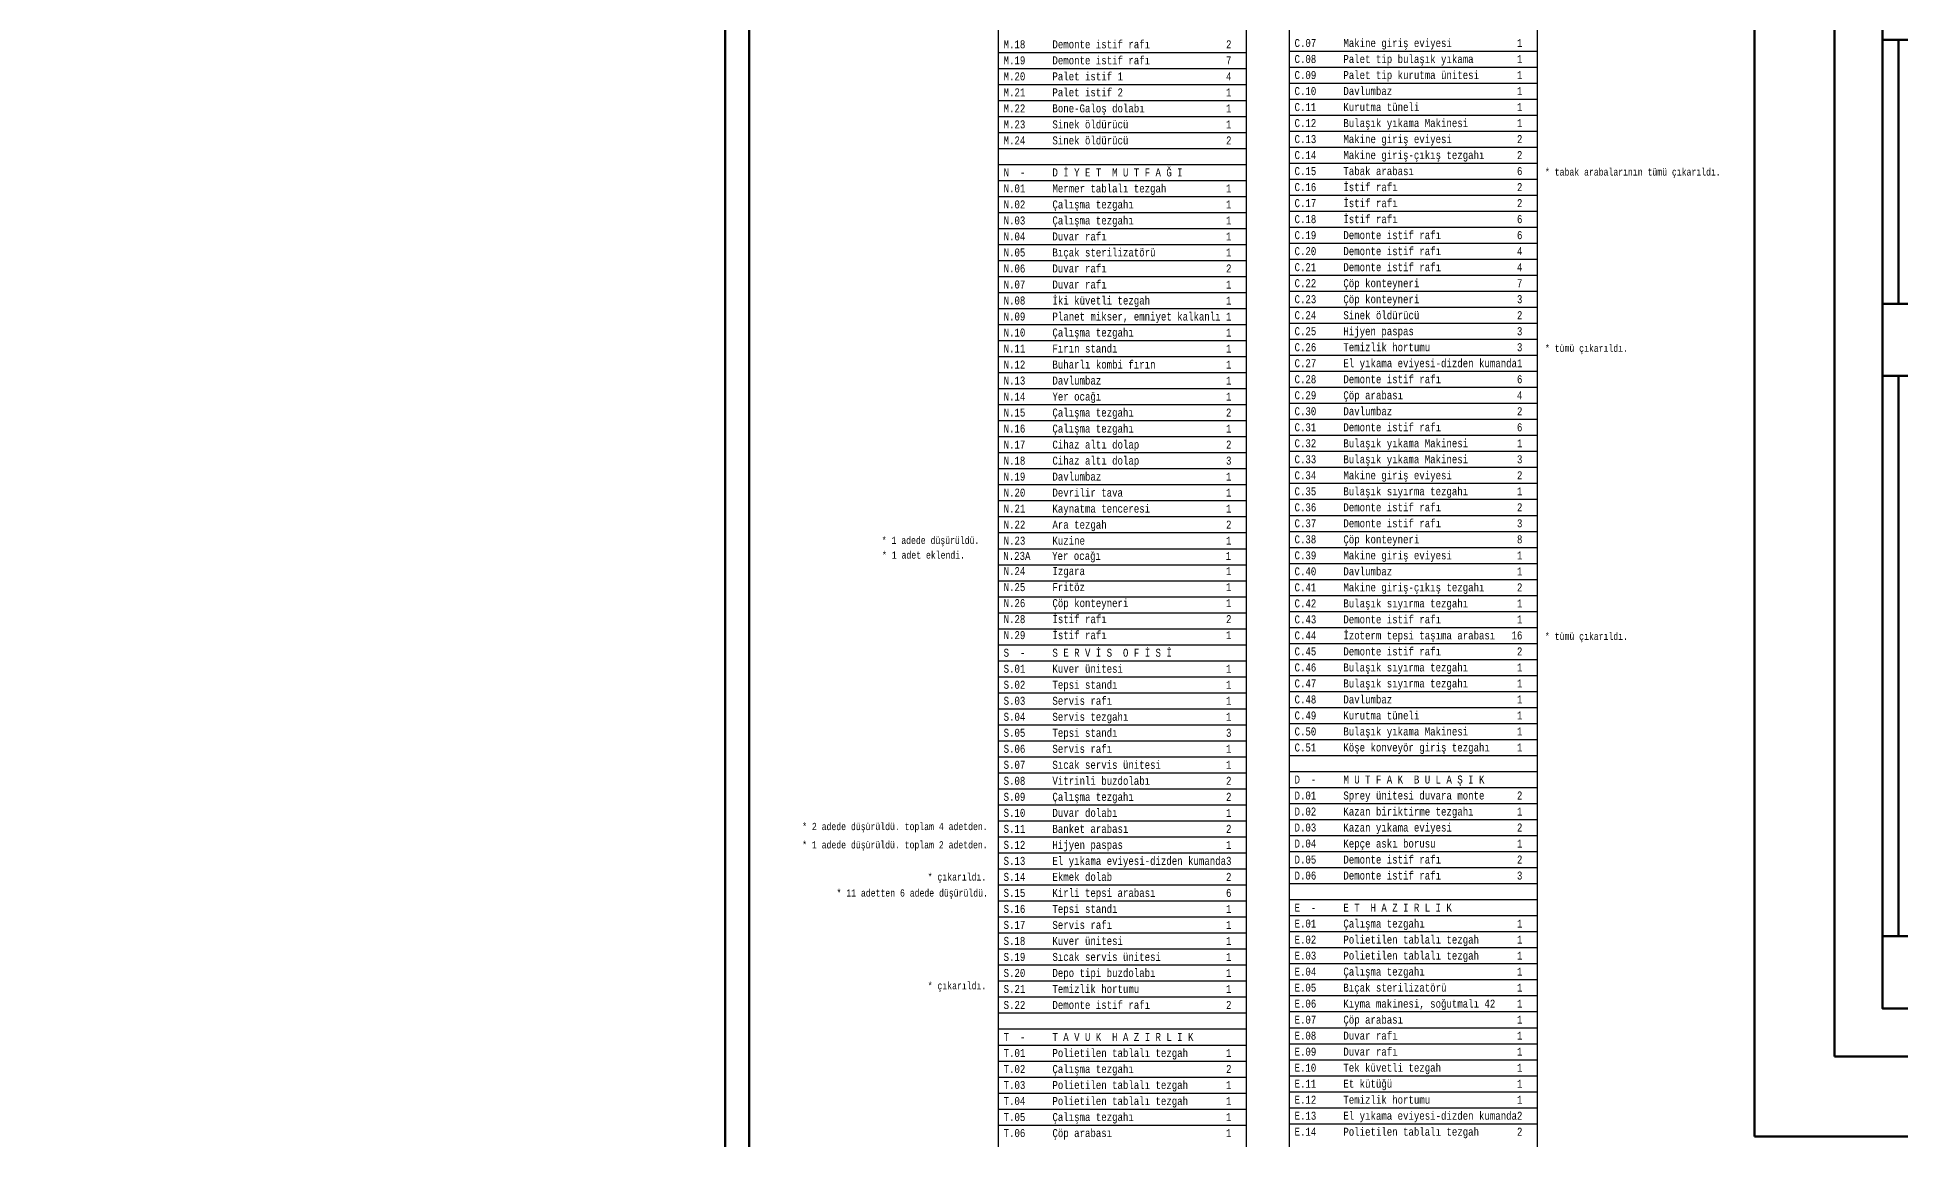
# Model space of a CAD drawing. Extents: x -228812 to 45006, y -308075 to -42938.
# Drawn here: x 27892 to 30221, y -47896 to -46518 of the extents above; entities that cross this region are included whole.
import ezdxf

# ---------------------------------------------------------------- set-up
doc = ezdxf.new("R2010")
doc.units = 0
doc.header["$LTSCALE"] = 20
doc.linetypes.add('( Hidden )', pattern=[0.375, 0.25, -0.125])
doc.linetypes.add('DOT', pattern=[0.25, 0, -0.25])
doc.layers.get('0').update_dxf_attribs({"linetype": 'CONTINUOUS', "lineweight": 15})
doc.layers.get('DEFPOINTS').update_dxf_attribs({"linetype": 'CONTINUOUS'})
for name, color, linetype in [('BL-C', 140, 'CONTINUOUS'), ('BL-D', 180, 'CONTINUOUS'), ('BL-E', 32, 'CONTINUOUS'), ('BL-M', 62, 'CONTINUOUS'), ('BL-N', 30, 'CONTINUOUS'), ('BL-S', 42, 'CONTINUOUS'), ('BL-T', 23, 'CONTINUOUS'), ('BL-Z', 117, 'CONTINUOUS'), ('KIRIS', 9, 'DOT')]:
    doc.layers.add(name, color=color, linetype=linetype)
doc.layers.add('DUVAR', color=7, linetype='CONTINUOUS', lineweight=60)
doc.layers.add('KOLON', color=7, linetype='CONTINUOUS', lineweight=50)
doc.styles.add('antet', font='monos.ttf', dxfattribs={"width": 0.8})

# ---------------------------------------------------------------- blocks, each defined once
blk = doc.blocks.new('KOLON90')
at = {"layer": 'KOLON', "color": 4}
blk.add_lwpolyline([(-45, 45), (45, 45), (45, -45), (-45, -45)], close=True, dxfattribs=at)

msp = doc.modelspace()

# ---------------------------------------------------------------- linework, layer by layer
at = {"layer": 'BL-C', "linetype": 'Continuous'}
for points in [[(29456.536, -46535.597), (29766.536, -46535.597)], [(29456.536, -46555.597), (29766.536, -46555.597)], [(29456.536, -46575.597), (29766.536, -46575.597)], [(29456.536, -46595.597), (29766.536, -46595.597)], [(29456.536, -46615.597), (29766.536, -46615.597)], [(29456.536, -46635.597), (29766.536, -46635.597)], [(29456.536, -46655.597), (29766.536, -46655.597)], [(29456.536, -46675.597), (29766.536, -46675.597)], [(29456.536, -46695.597), (29766.536, -46695.597)], [(29456.536, -46715.597), (29766.536, -46715.597)], [(29456.536, -46735.597), (29766.536, -46735.597)], [(29456.536, -46755.597), (29766.536, -46755.597)], [(29456.536, -46775.597), (29766.536, -46775.597)], [(29456.536, -46795.597), (29766.536, -46795.597)], [(29456.536, -46815.597), (29766.536, -46815.597)], [(29456.536, -46835.597), (29766.536, -46835.597)], [(29456.536, -46855.597), (29766.536, -46855.597)], [(29456.536, -46875.597), (29766.536, -46875.597)], [(29456.536, -46895.597), (29766.536, -46895.597)], [(29456.536, -46915.597), (29766.536, -46915.597)], [(29456.536, -46935.597), (29766.536, -46935.597)], [(29456.536, -46955.597), (29766.536, -46955.597)], [(29456.536, -46975.597), (29766.536, -46975.597)], [(29456.536, -46995.597), (29766.536, -46995.597)], [(29456.536, -47015.597), (29766.536, -47015.597)], [(29456.536, -47035.597), (29766.536, -47035.597)], [(29456.536, -47055.597), (29766.536, -47055.597)], [(29456.536, -47075.597), (29766.536, -47075.597)], [(29456.536, -47095.597), (29766.536, -47095.597)], [(29456.536, -47115.597), (29766.536, -47115.597)], [(29456.536, -47135.597), (29766.536, -47135.597)], [(29456.536, -47155.597), (29766.536, -47155.597)], [(29456.536, -47175.597), (29766.536, -47175.597)], [(29456.536, -47195.597), (29766.536, -47195.597)], [(29456.536, -47215.597), (29766.536, -47215.597)], [(29456.536, -47235.597), (29766.536, -47235.597)], [(29456.536, -47255.597), (29766.536, -47255.597)], [(29456.536, -47275.597), (29766.536, -47275.597)], [(29456.536, -47295.597), (29766.536, -47295.597)], [(29456.536, -47315.597), (29766.536, -47315.597)], [(29456.536, -47335.597), (29766.536, -47335.597)], [(29456.536, -47355.597), (29766.536, -47355.597)], [(29456.536, -47375.597), (29766.536, -47375.597)], [(29456.536, -47395.597), (29766.536, -47395.597)], [(29456.536, -47415.597), (29766.536, -47415.597)], [(29456.536, -47435.597), (29766.536, -47435.597)]]:
    msp.add_lwpolyline(points, dxfattribs=at)
at = {"layer": 'BL-D', "linetype": 'Continuous'}
for points in [[(29456.536, -47455.597), (29766.536, -47455.597)], [(29456.536, -47475.597), (29766.536, -47475.597)], [(29456.536, -47495.597), (29766.536, -47495.597)], [(29456.536, -47515.597), (29766.536, -47515.597)], [(29456.536, -47535.597), (29766.536, -47535.597)], [(29456.536, -47555.597), (29766.536, -47555.597)], [(29456.536, -47575.597), (29766.536, -47575.597)], [(29456.536, -47595.597), (29766.536, -47595.597)]]:
    msp.add_lwpolyline(points, dxfattribs=at)
at = {"layer": 'BL-E', "linetype": 'Continuous'}
for points in [[(29456.536, -47615.597), (29766.536, -47615.597)], [(29456.536, -47635.597), (29766.536, -47635.597)], [(29456.536, -47655.597), (29766.536, -47655.597)], [(29456.536, -47675.597), (29766.536, -47675.597)], [(29456.536, -47695.597), (29766.536, -47695.597)], [(29456.536, -47715.597), (29766.536, -47715.597)], [(29456.536, -47735.597), (29766.536, -47735.597)], [(29456.536, -47755.597), (29766.536, -47755.597)], [(29456.536, -47775.597), (29766.536, -47775.597)], [(29456.536, -47795.597), (29766.536, -47795.597)], [(29456.536, -47815.597), (29766.536, -47815.597)], [(29456.536, -47835.597), (29766.536, -47835.597)], [(29456.536, -47855.597), (29766.536, -47855.597)], [(29456.536, -47875.597), (29766.536, -47875.597)]]:
    msp.add_lwpolyline(points, dxfattribs=at)
at = {"layer": 'BL-M', "linetype": 'Continuous'}
for points in [[(29092.991, -46537.248), (29402.991, -46537.248)], [(29092.991, -46557.248), (29402.991, -46557.248)], [(29092.991, -46577.248), (29402.991, -46577.248)], [(29092.991, -46597.248), (29402.991, -46597.248)], [(29092.991, -46617.248), (29402.991, -46617.248)], [(29092.991, -46637.248), (29402.991, -46637.248)], [(29092.991, -46657.248), (29402.991, -46657.248)], [(29092.991, -46677.248), (29402.991, -46677.248)]]:
    msp.add_lwpolyline(points, dxfattribs=at)
at = {"layer": 'BL-N', "linetype": 'Continuous'}
for points in [[(29092.991, -46697.248), (29402.991, -46697.248)], [(29092.991, -46717.248), (29402.991, -46717.248)], [(29092.991, -46737.248), (29402.991, -46737.248)], [(29092.991, -46757.248), (29402.991, -46757.248)], [(29092.991, -46777.248), (29402.991, -46777.248)], [(29092.991, -46797.248), (29402.991, -46797.248)], [(29092.991, -46817.248), (29402.991, -46817.248)], [(29092.991, -46837.248), (29402.991, -46837.248)], [(29092.991, -46857.248), (29402.991, -46857.248)], [(29092.991, -46877.248), (29402.991, -46877.248)], [(29092.991, -46897.248), (29402.991, -46897.248)], [(29092.991, -46917.248), (29402.991, -46917.248)], [(29092.991, -46937.248), (29402.991, -46937.248)], [(29092.991, -46957.248), (29402.991, -46957.248)], [(29092.991, -46977.248), (29402.991, -46977.248)], [(29092.991, -46997.248), (29402.991, -46997.248)], [(29092.991, -47017.248), (29402.991, -47017.248)], [(29092.991, -47037.248), (29402.991, -47037.248)], [(29092.991, -47057.248), (29402.991, -47057.248)], [(29092.991, -47077.248), (29402.991, -47077.248)], [(29092.991, -47097.248), (29402.991, -47097.248)], [(29092.991, -47117.248), (29402.991, -47117.248)], [(29092.991, -47137.248), (29402.991, -47137.248)], [(29092.991, -47157.248), (29402.991, -47157.248)], [(29092.991, -47177.248), (29402.991, -47177.248)], [(29092.991, -47197.248), (29402.991, -47197.248)], [(29092.991, -47217.248), (29402.991, -47217.248)], [(29092.991, -47237.248), (29402.991, -47237.248)], [(29092.991, -47257.248), (29402.991, -47257.248)], [(29092.991, -47277.248), (29402.991, -47277.248)]]:
    msp.add_lwpolyline(points, dxfattribs=at)
at = {"layer": 'BL-S', "linetype": 'Continuous'}
for points in [[(29092.991, -47297.248), (29402.991, -47297.248)], [(29092.991, -47317.248), (29402.991, -47317.248)], [(29092.991, -47337.248), (29402.991, -47337.248)], [(29092.991, -47357.248), (29402.991, -47357.248)], [(29092.991, -47377.248), (29402.991, -47377.248)], [(29092.991, -47397.248), (29402.991, -47397.248)], [(29092.991, -47417.248), (29402.991, -47417.248)], [(29092.991, -47437.248), (29402.991, -47437.248)], [(29092.991, -47457.248), (29402.991, -47457.248)], [(29092.991, -47477.248), (29402.991, -47477.248)], [(29092.991, -47497.248), (29402.991, -47497.248)], [(29092.991, -47517.248), (29402.991, -47517.248)], [(29092.991, -47537.248), (29402.991, -47537.248)], [(29092.991, -47557.248), (29402.991, -47557.248)], [(29092.991, -47577.248), (29402.991, -47577.248)], [(29092.991, -47597.248), (29402.991, -47597.248)], [(29092.991, -47617.248), (29402.991, -47617.248)], [(29092.991, -47637.248), (29402.991, -47637.248)], [(29092.991, -47657.248), (29402.991, -47657.248)], [(29092.991, -47677.248), (29402.991, -47677.248)], [(29092.991, -47697.248), (29402.991, -47697.248)], [(29092.991, -47717.248), (29402.991, -47717.248)], [(29092.991, -47737.248), (29402.991, -47737.248)], [(29092.991, -47757.248), (29402.991, -47757.248)]]:
    msp.add_lwpolyline(points, dxfattribs=at)
at = {"layer": 'BL-T', "linetype": 'Continuous'}
for points in [[(29092.991, -47777.248), (29402.991, -47777.248)], [(29092.991, -47797.248), (29402.991, -47797.248)], [(29092.991, -47817.248), (29402.991, -47817.248)], [(29092.991, -47837.248), (29402.991, -47837.248)], [(29092.991, -47857.248), (29402.991, -47857.248)], [(29092.991, -47877.248), (29402.991, -47877.248)]]:
    msp.add_lwpolyline(points, dxfattribs=at)
at = {"layer": 'BL-Z', "linetype": 'Continuous'}
for p, q in [((29092.991, -45376.865), (29092.991, -48760.094)), ((29402.991, -45377.762), (29402.991, -48760.094)), ((29456.536, -45375.597), (29456.536, -48457.704)), ((29766.536, -45375.597), (29766.536, -48455.597))]:
    msp.add_line(p, q, dxfattribs=at)
at = {"layer": 'DEFPOINTS', "color": 7, "linetype": '( Hidden )'}
for p, q in [((30197.874, -44941.5), (30197.874, -47731.5)), ((30197.874, -47731.5), (30792.874, -47731.5))]:
    msp.add_line(p, q, dxfattribs=at)
at = {"layer": 'DUVAR', "color": 2, "linetype": 'ByBlock', "ltscale": 0.5}
for p, q in [((28751.977, -49363.099), (28751.977, -43016.663)), ((28781.977, -49333.099), (28781.977, -43046.663))]:
    msp.add_line(p, q, dxfattribs=at)
at = {"layer": 'DUVAR', "color": 2, "ltscale": 0.5}
for p, q in [((30197.874, -46521.5), (30197.874, -46851.5)), ((30217.874, -46521.5), (30217.874, -46851.5)), ((30197.874, -46941.5), (30197.874, -47641.5)), ((30217.874, -46941.5), (30217.874, -47641.5, 0))]:
    msp.add_line(p, q, dxfattribs=at)
at = {"layer": 'KIRIS', "color": 251}
for p, q in [((30197.874, -46521.5), (30197.874, -46851.5)), ((30197.874, -46941.5), (30197.874, -47641.5))]:
    msp.add_line(p, q, dxfattribs=at)
at = {"layer": 'KOLON', "color": 4, "ltscale": 5}
for p, q in [((30137.874, -45001.5), (30137.874, -47791.5)), ((30037.865, -47891.5), (30037.865, -45051.5)), ((30137.874, -47791.5), (30732.874, -47791.5)), ((30632.875, -47891.5), (30037.865, -47891.5))]:
    msp.add_line(p, q, dxfattribs=at)

# ---------------------------------------------------------------- block references
at = {"layer": 'KOLON', "color": 1}
for p in [(30242.874, -46476.5), (30242.874, -46896.5), (30242.874, -47686.5)]:
    msp.add_blockref('KOLON90', p, dxfattribs=at)

# ---------------------------------------------------------------- texts
at = {"color": 2, "linetype": 'Continuous', "char_height": 9, "width": 261.65231, "attachment_point": 1, "style": 'antet'}
for s, insert in [('* tabak arabalarının tümü çıkarıldı.', (29776.213, -46682.162)), ('* tümü çıkarıldı.', (29776.213, -46902.336)), ('* 1 adede düşürüldü.', (28947.485, -47142.333)), ('* 1 adet eklendi.', (28947.838, -47160.707)), ('* tümü çıkarıldı.', (29776.213, -47262.176)), ('* 2 adede düşürüldü. toplam 4 adetden.', (28848.015, -47499.795)), ('* 1 adede düşürüldü. toplam 2 adetden.', (28848.015, -47522.688)), ('* çıkarıldı.', (29004.919, -47562.794)), ('* 11 adetten 6 adede düşürüldü.', (28890.976, -47582.85)), ('* çıkarıldı.', (29004.919, -47698.652))]:
    msp.add_mtext(s, dxfattribs=dict(at, insert=insert))
at = {"layer": 'BL-C', "linetype": 'Continuous', "style": 'antet', "width": 0.8}
for s, p in [(' C.07     Makine giriş eviyesi            1', (29456.536, -46530.597)), (' C.08     Palet tip bulaşık yıkama        1', (29456.536, -46550.597)), (' C.09     Palet tip kurutma ünitesi       1', (29456.536, -46570.597)), (' C.10     Davlumbaz                       1', (29456.536, -46590.597)), (' C.11     Kurutma tüneli                  1', (29456.536, -46610.597)), (' C.12     Bulaşık yıkama Makinesi         1', (29456.536, -46630.597)), (' C.13     Makine giriş eviyesi            2', (29456.536, -46650.597)), (' C.14     Makine giriş-çıkış tezgahı      2', (29456.536, -46670.597)), (' C.16     İstif rafı                      2', (29456.536, -46710.597)), (' C.17     İstif rafı                      2', (29456.536, -46730.597)), (' C.18     İstif rafı                      6', (29456.536, -46750.597)), (' C.19     Demonte istif rafı              6', (29456.536, -46770.597)), (' C.20     Demonte istif rafı              4', (29456.536, -46790.597)), (' C.21     Demonte istif rafı              4', (29456.536, -46810.597)), (' C.22     Çöp konteyneri                  7', (29456.536, -46830.597)), (' C.23     Çöp konteyneri                  3', (29456.536, -46850.597)), (' C.24     Sinek öldürücü                  2', (29456.536, -46870.597)), (' C.25     Hijyen paspas                   3', (29456.536, -46890.597)), (' C.27     El yıkama eviyesi-dizden kumanda1', (29456.536, -46930.597)), (' C.28     Demonte istif rafı              6', (29456.536, -46950.597)), (' C.29     Çöp arabası                     4', (29456.536, -46970.597)), (' C.30     Davlumbaz                       2', (29456.536, -46990.597)), (' C.31     Demonte istif rafı              6', (29456.536, -47010.597)), (' C.32     Bulaşık yıkama Makinesi         1', (29456.536, -47030.597)), (' C.33     Bulaşık yıkama Makinesi         3', (29456.536, -47050.597)), (' C.34     Makine giriş eviyesi            2', (29456.536, -47070.597)), (' C.35     Bulaşık sıyırma tezgahı         1', (29456.536, -47090.597)), (' C.36     Demonte istif rafı              2', (29456.536, -47110.597)), (' C.37     Demonte istif rafı              3', (29456.536, -47130.597)), (' C.38     Çöp konteyneri                  8', (29456.536, -47150.597)), (' C.39     Makine giriş eviyesi            1', (29456.536, -47170.597)), (' C.40     Davlumbaz                       1', (29456.536, -47190.597)), (' C.41     Makine giriş-çıkış tezgahı      2', (29456.536, -47210.597)), (' C.42     Bulaşık sıyırma tezgahı         1', (29456.536, -47230.597)), (' C.43     Demonte istif rafı              1', (29456.536, -47250.597)), (' C.45     Demonte istif rafı              2', (29456.536, -47290.597)), (' C.46     Bulaşık sıyırma tezgahı         1', (29456.536, -47310.597)), (' C.47     Bulaşık sıyırma tezgahı         1', (29456.536, -47330.597)), (' C.48     Davlumbaz                       1', (29456.536, -47350.597)), (' C.49     Kurutma tüneli                  1', (29456.536, -47370.597)), (' C.50     Bulaşık yıkama Makinesi         1', (29456.536, -47390.597)), (' C.51     Köşe konveyör giriş tezgahı     1', (29456.536, -47410.597))]:
    msp.add_text(s, height=10, dxfattribs=at).set_placement(p)
at = {"layer": 'BL-C', "color": 2, "linetype": 'Continuous', "style": 'antet', "width": 0.8}
for s, p in [(' C.15     Tabak arabası                   6', (29456.536, -46690.597)), (' C.26     Temizlik hortumu                3', (29456.536, -46910.597)), (' C.44     İzoterm tepsi taşıma arabası   16', (29456.536, -47270.597))]:
    msp.add_text(s, height=10, dxfattribs=at).set_placement(p)
at = {"layer": 'BL-D', "linetype": 'Continuous', "style": 'antet', "width": 0.8}
for s, p in [(' D  -     M U T F A K  B U L A Ş I K', (29456.536, -47450.597)), (' D.01     Sprey ünitesi duvara monte      2', (29456.536, -47470.597)), (' D.02     Kazan biriktirme tezgahı        1', (29456.536, -47490.597)), (' D.03     Kazan yıkama eviyesi            2', (29456.536, -47510.597)), (' D.04     Kepçe askı borusu               1', (29456.536, -47530.597)), (' D.05     Demonte istif rafı              2', (29456.536, -47550.597)), (' D.06     Demonte istif rafı              3', (29456.536, -47570.597))]:
    msp.add_text(s, height=10, dxfattribs=at).set_placement(p)
at = {"layer": 'BL-E', "linetype": 'Continuous', "style": 'antet', "width": 0.8}
for s, p in [(' E  -     E T  H A Z I R L I K', (29456.536, -47610.597)), (' E.01     Çalışma tezgahı                 1', (29456.536, -47630.597)), (' E.02     Polietilen tablalı tezgah       1', (29456.536, -47650.597)), (' E.03     Polietilen tablalı tezgah       1', (29456.536, -47670.597)), (' E.04     Çalışma tezgahı                 1', (29456.536, -47690.597)), (' E.05     Bıçak sterilizatörü             1', (29456.536, -47710.597)), (' E.06     Kıyma makinesi, soğutmalı 42    1', (29456.536, -47730.597)), (' E.07     Çöp arabası                     1', (29456.536, -47750.597)), (' E.08     Duvar rafı                      1', (29456.536, -47770.597)), (' E.09     Duvar rafı                      1', (29456.536, -47790.597)), (' E.10     Tek küvetli tezgah              1', (29456.536, -47810.597)), (' E.11     Et kütüğü                       1', (29456.536, -47830.597)), (' E.12     Temizlik hortumu                1', (29456.536, -47850.597)), (' E.13     El yıkama eviyesi-dizden kumanda2', (29456.536, -47870.597)), (' E.14     Polietilen tablalı tezgah       2', (29456.536, -47890.597))]:
    msp.add_text(s, height=10, dxfattribs=at).set_placement(p)
at = {"layer": 'BL-M', "linetype": 'Continuous', "style": 'antet', "width": 0.8}
for s, p in [(' M.18     Demonte istif rafı              2', (29092.991, -46532.248)), (' M.19     Demonte istif rafı              7', (29092.991, -46552.248)), (' M.20     Palet istif 1                   4', (29092.991, -46572.248)), (' M.21     Palet istif 2                   1', (29092.991, -46592.248)), (' M.22     Bone-Galoş dolabı               1', (29092.991, -46612.248)), (' M.23     Sinek öldürücü                  1', (29092.991, -46632.248)), (' M.24     Sinek öldürücü                  2', (29092.991, -46652.248))]:
    msp.add_text(s, height=10, dxfattribs=at).set_placement(p)
at = {"layer": 'BL-N', "linetype": 'Continuous', "style": 'antet', "width": 0.8}
for s, p in [(' N  -     D İ Y E T  M U T F A Ğ I', (29092.991, -46692.248)), (' N.01     Mermer tablalı tezgah           1', (29092.991, -46712.248)), (' N.02     Çalışma tezgahı                 1', (29092.991, -46732.248)), (' N.03     Çalışma tezgahı                 1', (29092.991, -46752.248)), (' N.04     Duvar rafı                      1', (29092.991, -46772.248)), (' N.05     Bıçak sterilizatörü             1', (29092.991, -46792.248)), (' N.06     Duvar rafı                      2', (29092.991, -46812.248)), (' N.07     Duvar rafı                      1', (29092.991, -46832.248)), (' N.08     İki küvetli tezgah              1', (29092.991, -46852.248)), (' N.09     Planet mikser, emniyet kalkanlı 1', (29092.991, -46872.248)), (' N.10     Çalışma tezgahı                 1', (29092.991, -46892.248)), (' N.11     Fırın standı                    1', (29092.991, -46912.248)), (' N.12     Buharlı kombi fırın             1', (29092.991, -46932.248)), (' N.13     Davlumbaz                       1', (29092.991, -46952.248)), (' N.14     Yer ocağı                       1', (29092.991, -46972.248)), (' N.15     Çalışma tezgahı                 2', (29092.991, -46992.248)), (' N.16     Çalışma tezgahı                 1', (29092.991, -47012.248)), (' N.17     Cihaz altı dolap                2', (29092.991, -47032.248)), (' N.18     Cihaz altı dolap                3', (29092.991, -47052.248)), (' N.19     Davlumbaz                       1', (29092.991, -47072.248)), (' N.20     Devrilir tava                   1', (29092.991, -47092.248)), (' N.21     Kaynatma tenceresi              1', (29092.991, -47112.248)), (' N.22     Ara tezgah                      2', (29092.991, -47132.248)), (' N.24     Izgara                          1', (29092.991, -47190.253)), (' N.25     Fritöz                          1', (29092.991, -47210.253)), (' N.26     Çöp konteyneri                  1', (29092.991, -47230.253)), (' N.28     İstif rafı                      2', (29092.991, -47250.253)), (' N.29     İstif rafı                      1', (29092.991, -47270.253))]:
    msp.add_text(s, height=10, dxfattribs=at).set_placement(p)
at = {"layer": 'BL-N', "color": 2, "linetype": 'Continuous', "style": 'antet', "width": 0.8}
for s, p in [(' N.23     Kuzine                          1', (29092.991, -47152.248)), (' N.23A    Yer ocağı                       1', (29092.61, -47171.292))]:
    msp.add_text(s, height=10, dxfattribs=at).set_placement(p)
at = {"layer": 'BL-S', "linetype": 'Continuous', "style": 'antet', "width": 0.8}
for s, p in [(' S  -     S E R V İ S  O F İ S İ', (29092.991, -47292.248)), (' S.01     Kuver ünitesi                   1', (29092.991, -47312.248)), (' S.02     Tepsi standı                    1', (29092.991, -47332.248)), (' S.03     Servis rafı                     1', (29092.991, -47352.248)), (' S.04     Servis tezgahı                  1', (29092.991, -47372.248)), (' S.05     Tepsi standı                    3', (29092.991, -47392.248)), (' S.06     Servis rafı                     1', (29092.991, -47412.248)), (' S.07     Sıcak servis ünitesi            1', (29092.991, -47432.248)), (' S.08     Vitrinli buzdolabı              2', (29092.991, -47452.248)), (' S.09     Çalışma tezgahı                 2', (29092.991, -47472.248)), (' S.10     Duvar dolabı                    1', (29092.991, -47492.248)), (' S.13     El yıkama eviyesi-dizden kumanda3', (29092.991, -47552.248)), (' S.16     Tepsi standı                    1', (29092.991, -47612.248)), (' S.17     Servis rafı                     1', (29092.991, -47632.248)), (' S.18     Kuver ünitesi                   1', (29092.991, -47652.248)), (' S.19     Sıcak servis ünitesi            1', (29092.991, -47672.248)), (' S.20     Depo tipi buzdolabı             1', (29092.991, -47692.248)), (' S.22     Demonte istif rafı              2', (29092.991, -47732.248))]:
    msp.add_text(s, height=10, dxfattribs=at).set_placement(p)
at = {"layer": 'BL-S', "color": 2, "linetype": 'Continuous', "style": 'antet', "width": 0.8}
for s, p in [(' S.11     Banket arabası                  2', (29092.991, -47512.248)), (' S.12     Hijyen paspas                   1', (29092.991, -47532.248)), (' S.14     Ekmek dolab                     2', (29092.991, -47572.248)), (' S.15     Kirli tepsi arabası             6', (29092.991, -47592.248)), (' S.21     Temizlik hortumu                1', (29092.991, -47712.248))]:
    msp.add_text(s, height=10, dxfattribs=at).set_placement(p)
at = {"layer": 'BL-T', "linetype": 'Continuous', "style": 'antet', "width": 0.8}
for s, p in [(' T  -     T A V U K  H A Z I R L I K', (29092.991, -47772.248)), (' T.01     Polietilen tablalı tezgah       1', (29092.991, -47792.248)), (' T.02     Çalışma tezgahı                 2', (29092.991, -47812.248)), (' T.03     Polietilen tablalı tezgah       1', (29092.991, -47832.248)), (' T.04     Polietilen tablalı tezgah       1', (29092.991, -47852.248)), (' T.05     Çalışma tezgahı                 1', (29092.991, -47872.248)), (' T.06     Çöp arabası                     1', (29092.991, -47892.248))]:
    msp.add_text(s, height=10, dxfattribs=at).set_placement(p)

doc.saveas('drawing.dxf')
